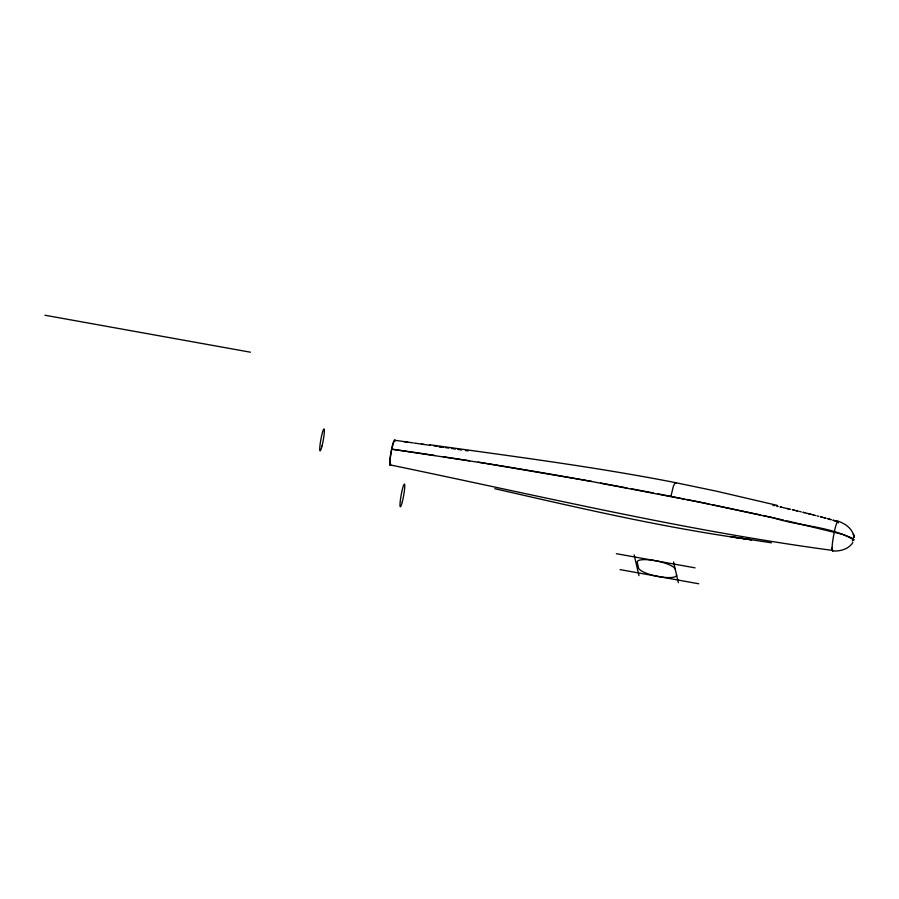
<?xml version="1.0" encoding="UTF-8"?>
<svg xmlns="http://www.w3.org/2000/svg" width="899" height="899" viewBox="0 0 899 899"><rect width="100%" height="100%" fill="white"/><g stroke="black" fill="none" stroke-linecap="round" stroke-linejoin="round"><path stroke-width="1.35" d="M832.081 547.817L832.126 549.918M657.731 493.809L670.924 496.394L673.306 486.426L675.171 482.583L716.155 491.124L777.264 505.384M852.87 542.479C848.712 549.177 840.048 551.559 832.575 550.918M852.319 540.749L853.893 539.793L852.825 538.366L843.217 534.512L786.142 520.656M852.645 540.67L853.87 539.894C830.867 526.072 798.997 526.365 773.398 517.79L763.184 515.532M832.204 550.368C683.296 530.376 536.838 495.192 389.84 464.85M429.733 444.724C511.789 456.22 594.082 466.671 675.43 482.628L675.891 483.291M394.987 440.296L407.64 442.106M403.797 441.555L412.708 442.836M413.866 443.005L424.103 444.477M421.429 444.095L430.43 445.398M434.015 445.915L436.768 446.32M439.296 446.691L443.095 447.241M731.202 536.849L751.542 539.805C664.99 528.039 579.866 508.115 494.798 488.696M439.049 446.657L442.825 447.208M445.342 447.578L448.792 448.084M451.646 448.5L455.422 449.062M457.939 449.433L461.715 449.994M465.491 450.556L468.008 450.938M434.745 455.433L426.104 454.141A1273.04 314.459 11.8 0 0 391.616 449.163L489.595 463.963A1377.594 340.283 11.8 0 1 583.957 480.044L699.017 502.002L783.591 520.083M771.376 542.805L730.696 536.557M443.409 456.737L469.447 460.76M478.144 462.131L591.834 481.459M44.95 315.234L250.405 352.194M616.354 553.694L695.017 567.842M620.052 569.618L698.725 583.766M600.611 483.055L626.963 487.932M631.356 488.764L653.337 492.955M670.924 496.394L684.161 499.012M686.364 499.451L709.041 504.047M711.963 504.654L760.621 514.97M772.837 505.294L774.612 505.688M776.399 506.081L778.186 506.485M780.546 507.014L790.626 509.34M779.961 506.89L781.748 507.283M787.074 508.508L788.85 508.924M793.154 509.935L798.188 511.138M792.401 509.755L794.177 510.183M795.941 510.598L797.716 511.025M799.481 511.452L801.245 511.879M803.009 512.318L804.774 512.745M803.212 512.363L805.729 512.981M806.538 513.194L813.606 514.981M808.235 513.61L810.741 514.25M813.247 514.891L815.753 515.532M817.146 515.902L818.91 516.363M820.753 516.846L825.754 518.195M820.675 516.835L822.439 517.307M824.203 517.779L825.956 518.251M827.709 518.734L831.215 519.712M828.249 518.88L830.743 519.577M832.968 520.206L838.205 521.723L833.227 520.285M837.969 521.218C845.262 523.465 852.735 528.87 854.005 536.883M673.553 561.976L678.374 582.687M634.155 554.885L638.964 575.596M390.627 463.76A11.507 1.27 -79.8 0 1 390.818 454.355A11.507 1.27 -79.8 0 1 394.2 441.387M676.554 574.877A19.418 4.798 11.8 0 1 658.753 576.574A19.418 4.798 11.8 0 1 638.56 568.044L637.234 562.358A19.418 4.798 11.8 0 1 655.045 560.65A19.418 4.798 11.8 0 1 675.228 569.191M390.694 464.716A12.946 1.427 -79.8 0 1 391.132 451.646A12.946 1.427 -79.8 0 1 395.088 441.117M832.968 550.604A15.103 1.674 -79.8 0 1 833.912 533.905A15.103 1.674 -79.8 0 1 838.329 522.96M854.05 537.119L853.432 534.231L854.05 537.119M322.033 445.938A11.148 1.236 -79.8 0 0 324.067 428.958A11.148 1.236 -79.8 0 0 320.055 444.859A11.148 1.236 -79.8 0 0 322.033 445.938M402.359 501.631A11.507 1.27 -79.8 0 0 404.471 484.112A11.507 1.27 -79.8 0 0 400.325 500.518A11.507 1.27 -79.8 0 0 402.359 501.631"/></g></svg>
